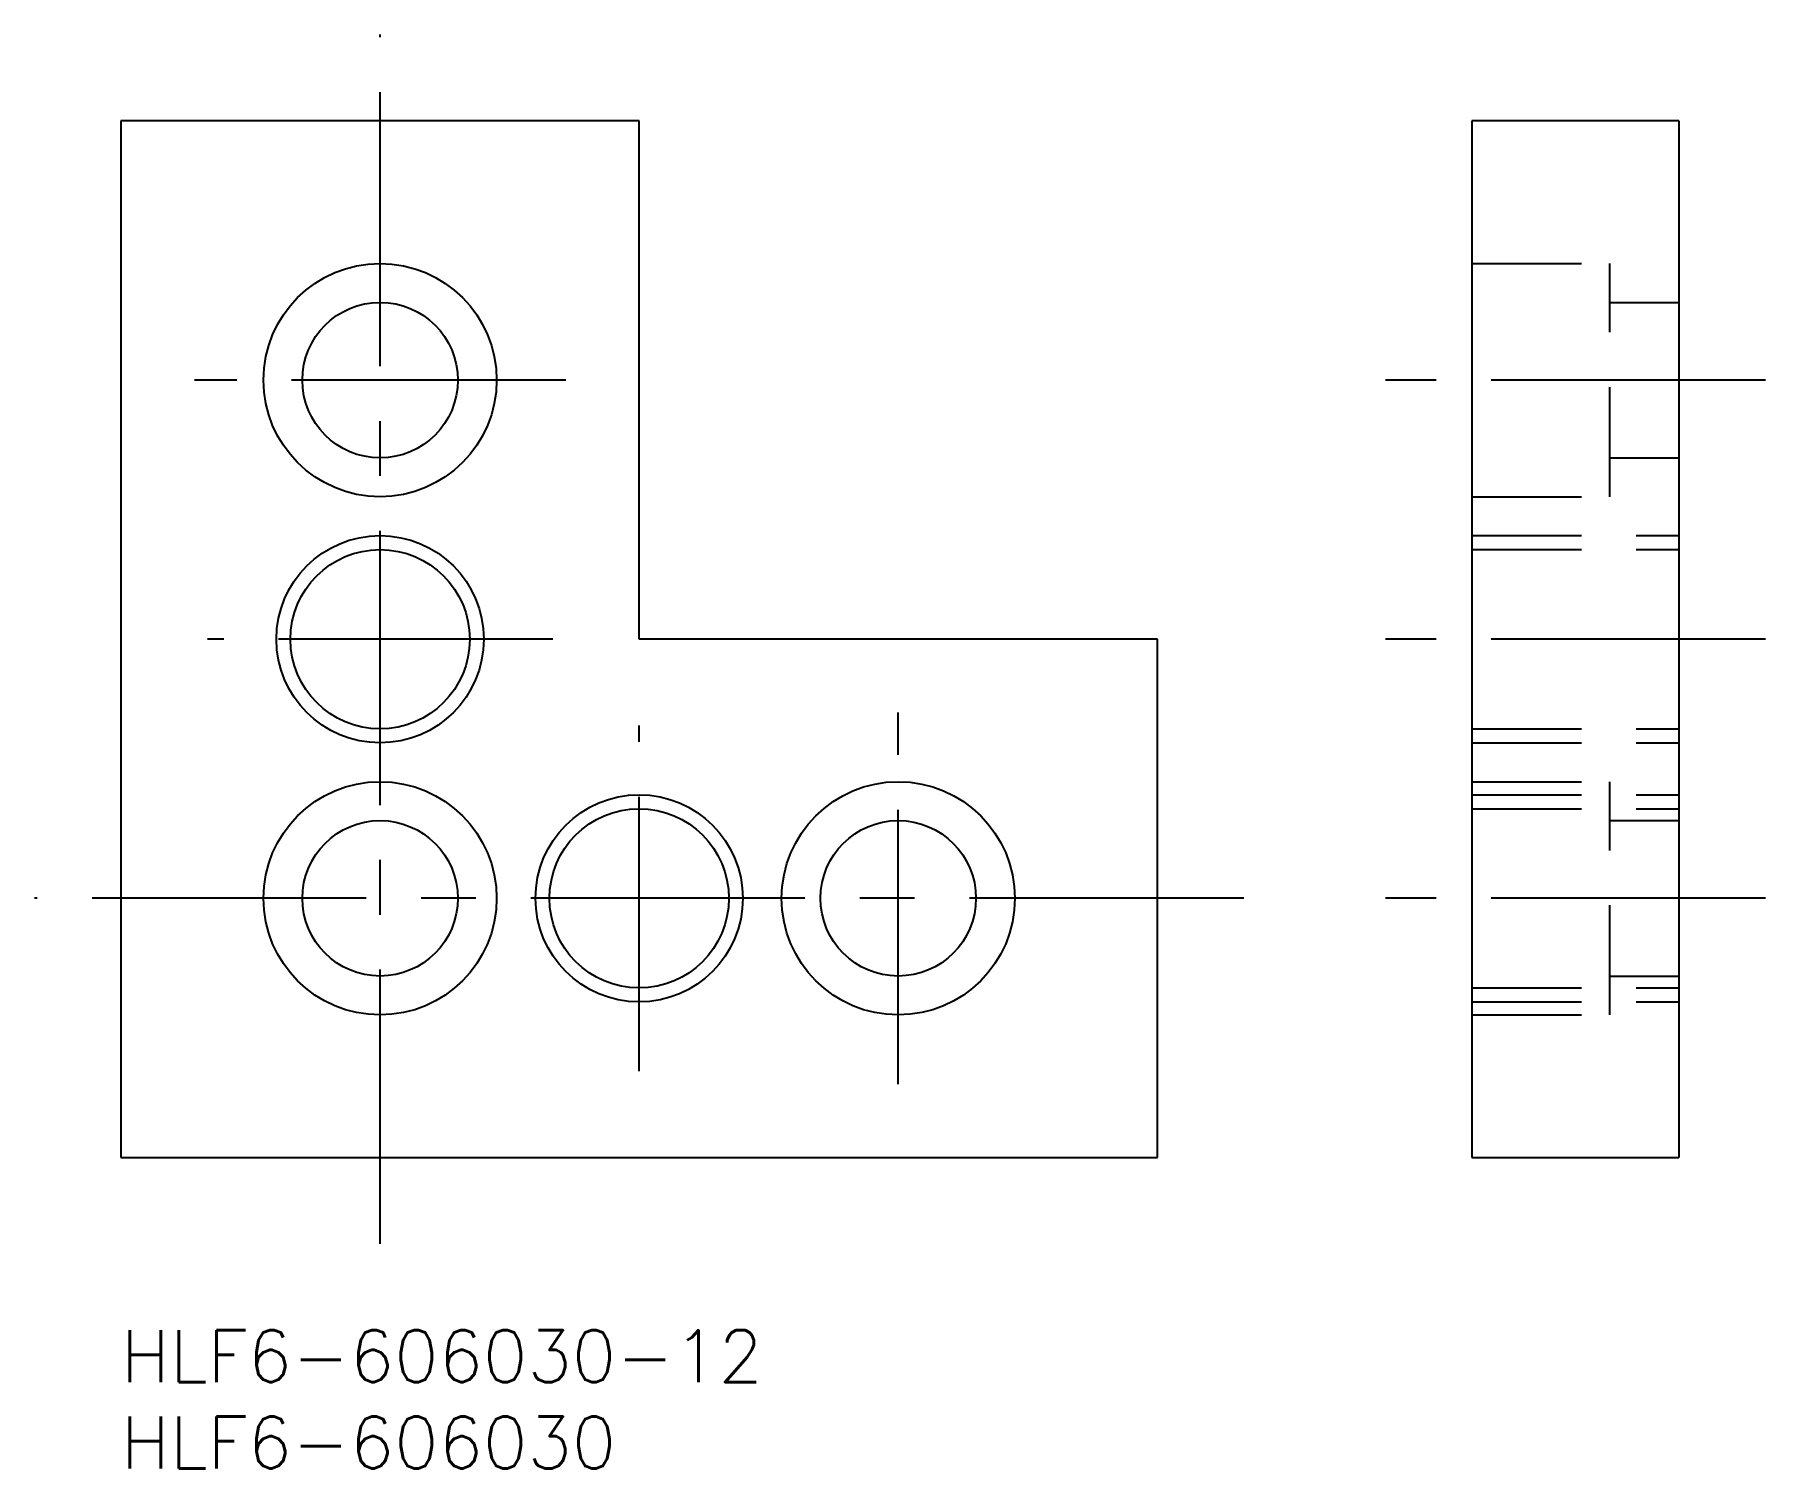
# Model space of a CAD drawing. Extents: x -5 to 95, y -8 to 75.
import ezdxf

# ---------------------------------------------------------------- set-up
doc = ezdxf.new("R2010")
doc.units = 0
doc.header["$LTSCALE"] = 0.5
doc.linetypes.add('CENTER', pattern=[50.8, 31.75, -6.35, 6.35, -6.35])
doc.linetypes.add('DASHED', pattern=[19.05, 12.7, -6.35])
for name, color, linetype in [('MSM_CENTER', 1, 'CENTER'), ('MSM_CONTINUOUS', 7, 'CONTINUOUS'), ('MSM_DASHED', 4, 'DASHED'), ('MSM_NARROW', 5, 'CONTINUOUS'), ('MSM_PART_NUMBER', 7, 'CONTINUOUS')]:
    doc.layers.add(name, color=color, linetype=linetype)
doc.styles.get("Standard").update_dxf_attribs({"font": 'txt.shx', "height": 3, "bigfont": 'bigfont.shx'})

# ---------------------------------------------------------------- blocks, each defined once
blk = doc.blocks.new('*U2')
at = {"layer": 'MSM_PART_NUMBER'}
blk.add_text('HLF6-606030-12', height=3, dxfattribs=at).set_placement((0, -3))
blk = doc.blocks.new('*U3')
at = {"layer": 'MSM_PART_NUMBER'}
blk.add_text('HLF6-606030', height=3, dxfattribs=at).set_placement((0, -8))

msp = doc.modelspace()

# ---------------------------------------------------------------- linework, layer by layer
at = {"layer": 'MSM_CENTER'}
for p, q in [((15, 5), (15, 75)), ((25.75, 55), (4.25, 55)), ((95.2, 55), (73.2, 55)), ((25, 40), (5, 40)), ((95.2, 40), (73.2, 40)), ((45, 14.25), (45, 35.75)), ((30, 15), (30, 35)), ((65, 25), (-5, 25)), ((95.2, 25), (73.2, 25))]:
    msp.add_line(p, q, dxfattribs=at)
at = {"layer": 'MSM_CONTINUOUS'}
for p, q in [((30, 70), (0, 70)), ((0, 70), (0, 10)), ((30, 40), (30, 70)), ((90.2, 70), (78.2, 70)), ((78.2, 70), (78.2, 10)), ((90.2, 70), (90.2, 10)), ((60, 40), (30, 40)), ((60, 10), (60, 40)), ((0, 10), (60, 10)), ((78.2, 10), (90.2, 10))]:
    msp.add_line(p, q, dxfattribs=at)
for centre, radius in [((15, 55), 6.75), ((15, 55), 4.5), ((15, 40), 5.19), ((15, 25), 6.75), ((45, 25), 6.75), ((30, 25), 5.19), ((15, 25), 4.5), ((45, 25), 4.5)]:
    msp.add_circle(centre, radius, dxfattribs=at)
at = {"layer": 'MSM_DASHED'}
for p, q in [((78.2, 61.75), (86.2, 61.75)), ((86.2, 48.25), (86.2, 61.75)), ((86.2, 59.5), (90.2, 59.5)), ((86.2, 50.5), (90.2, 50.5)), ((78.2, 48.25), (86.2, 48.25)), ((78.2, 46), (90.2, 46)), ((78.2, 45.19), (90.2, 45.19)), ((78.2, 34.81), (90.2, 34.81)), ((78.2, 34), (90.2, 34)), ((78.2, 31.75), (86.2, 31.75)), ((86.2, 18.25), (86.2, 31.75)), ((78.2, 31), (90.2, 31)), ((78.2, 30.19), (90.2, 30.19)), ((86.2, 29.5), (90.2, 29.5)), ((86.2, 20.5), (90.2, 20.5)), ((78.2, 19.81), (90.2, 19.81)), ((78.2, 19), (90.2, 19)), ((78.2, 18.25), (86.2, 18.25))]:
    msp.add_line(p, q, dxfattribs=at)
at = {"layer": 'MSM_NARROW'}
for centre in [(15, 40), (30, 25)]:
    msp.add_circle(centre, 6, dxfattribs=at)

# ---------------------------------------------------------------- block references
at = {"layer": 'MSM_CONTINUOUS'}
for name in ['*U2', '*U3']:
    msp.add_blockref(name, (0, 0), dxfattribs=at)

doc.saveas('drawing.dxf')
